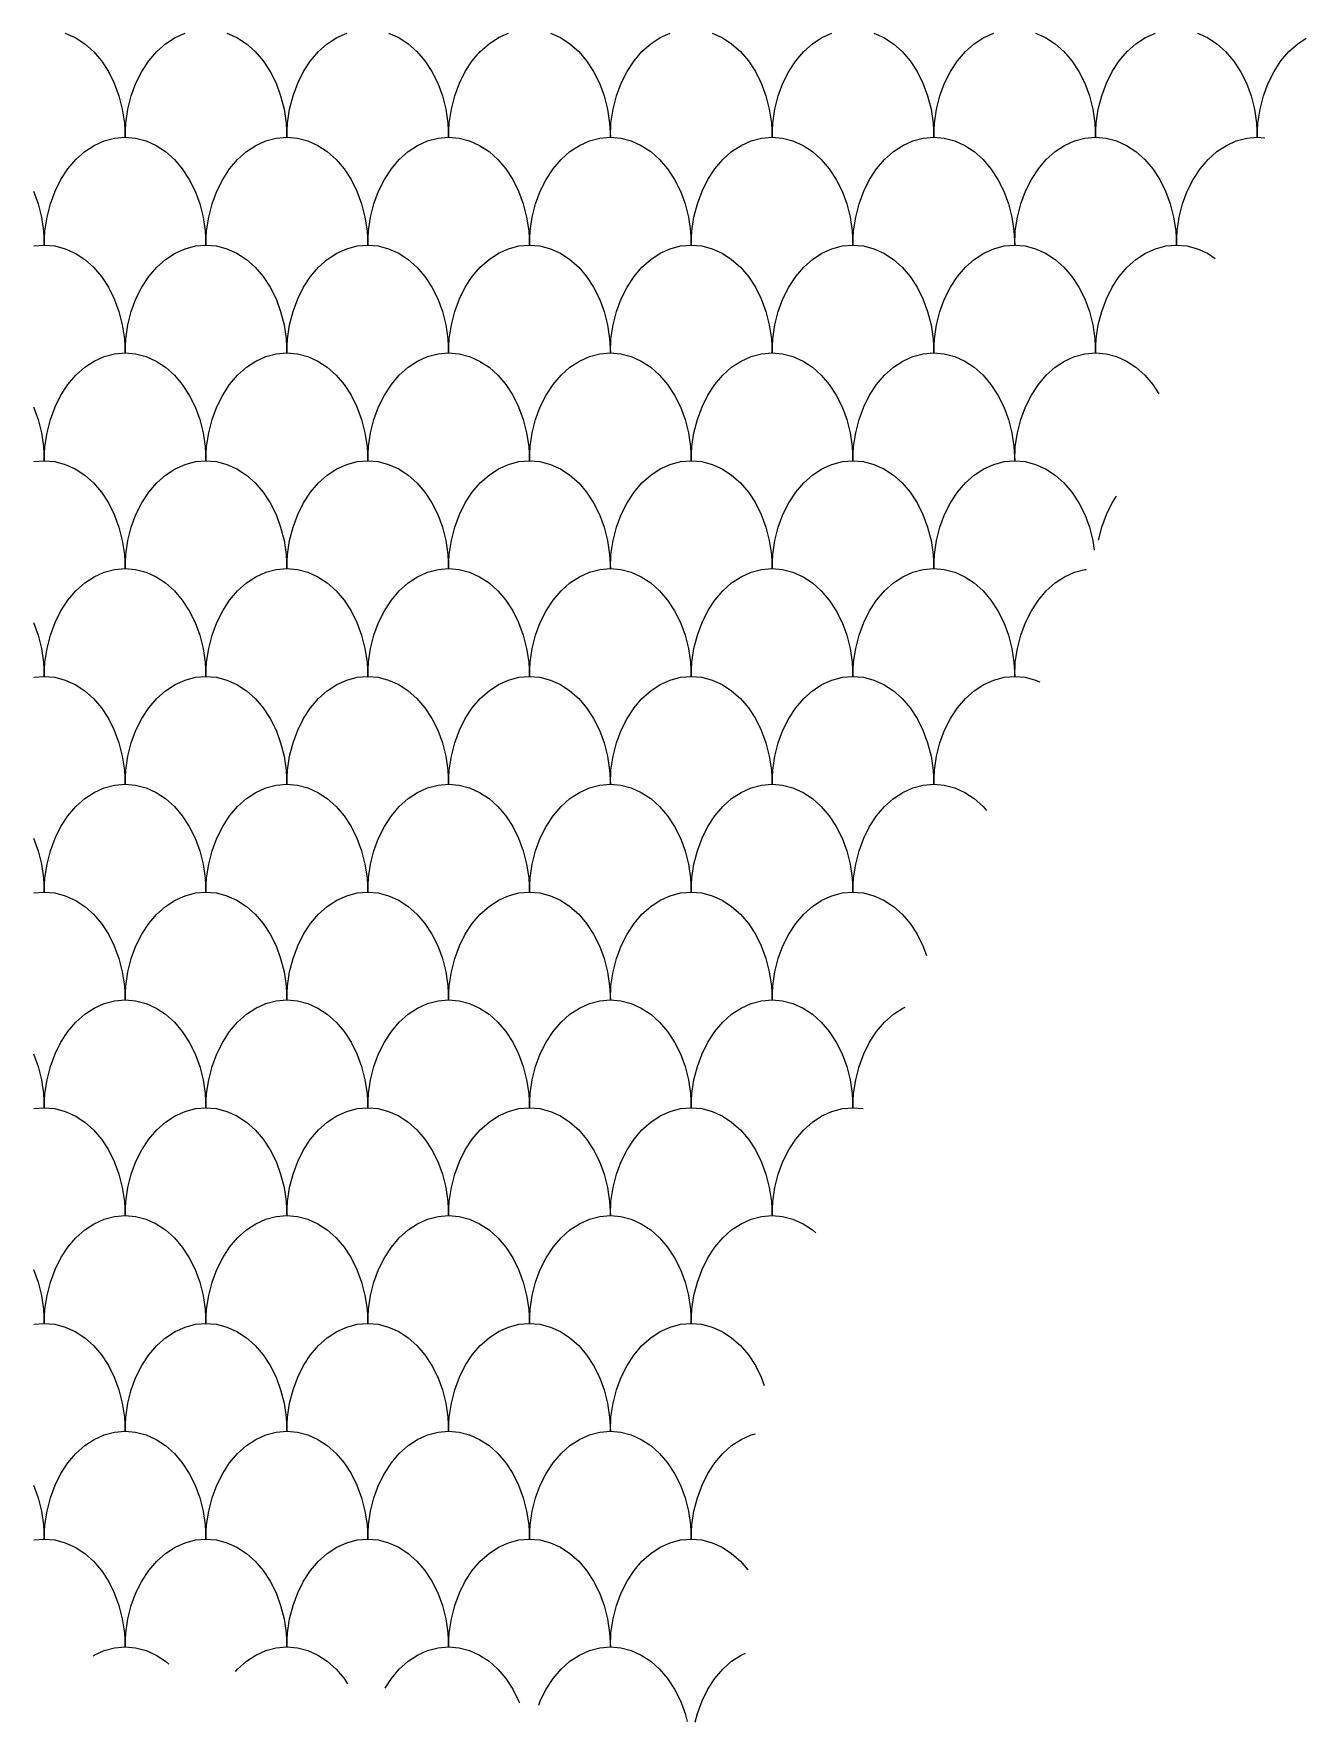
# Model space of a CAD drawing. Header units: millimetres. Extents: x -64 to 65, y -33 to 54.
# Drawn here: x -41 to -17.4, y -33.49 to -2.18 of the extents above; entities that cross this region are included whole.
import ezdxf

# ---------------------------------------------------------------- set-up
doc = ezdxf.new("R2010")
doc.units = ezdxf.units.MM

msp = doc.modelspace()

# ---------------------------------------------------------------- linework, layer by layer
for points in [[(-40.42, -2.164), (-40.234, -2.248), (-40.058, -2.364), (-39.895, -2.509), (-39.748, -2.682), (-39.618, -2.878), (-39.509, -3.096), (-39.423, -3.33), (-39.36, -3.578), (-39.321, -3.835), (-39.308, -4.096)], [(-39.308, -4.096), (-39.296, -3.835), (-39.257, -3.578), (-39.194, -3.33), (-39.107, -3.096), (-38.998, -2.878), (-38.869, -2.682), (-38.722, -2.509), (-38.558, -2.364), (-38.382, -2.248), (-38.197, -2.164)], [(-37.42, -2.164), (-37.234, -2.248), (-37.058, -2.364), (-36.895, -2.509), (-36.748, -2.682), (-36.618, -2.878), (-36.509, -3.096), (-36.423, -3.33), (-36.36, -3.578), (-36.321, -3.835), (-36.308, -4.096)], [(-36.308, -4.096), (-36.296, -3.835), (-36.257, -3.578), (-36.194, -3.33), (-36.107, -3.096), (-35.998, -2.878), (-35.869, -2.682), (-35.722, -2.509), (-35.558, -2.364), (-35.382, -2.248), (-35.197, -2.164)], [(-34.42, -2.164), (-34.234, -2.248), (-34.058, -2.364), (-33.895, -2.509), (-33.748, -2.682), (-33.618, -2.878), (-33.509, -3.096), (-33.423, -3.33), (-33.36, -3.578), (-33.321, -3.835), (-33.308, -4.096)], [(-33.308, -4.096), (-33.296, -3.835), (-33.257, -3.578), (-33.194, -3.33), (-33.107, -3.096), (-32.998, -2.878), (-32.869, -2.682), (-32.722, -2.509), (-32.558, -2.364), (-32.382, -2.248), (-32.197, -2.164)], [(-31.42, -2.164), (-31.234, -2.248), (-31.058, -2.364), (-30.895, -2.509), (-30.748, -2.682), (-30.618, -2.878), (-30.509, -3.096), (-30.423, -3.33), (-30.36, -3.578), (-30.321, -3.835), (-30.308, -4.096)], [(-30.308, -4.096), (-30.296, -3.835), (-30.257, -3.578), (-30.194, -3.33), (-30.107, -3.096), (-29.998, -2.878), (-29.869, -2.682), (-29.722, -2.509), (-29.558, -2.364), (-29.382, -2.248), (-29.197, -2.164)], [(-28.42, -2.164), (-28.234, -2.248), (-28.058, -2.364), (-27.895, -2.509), (-27.748, -2.682), (-27.618, -2.878), (-27.509, -3.096), (-27.423, -3.33), (-27.36, -3.578), (-27.321, -3.835), (-27.308, -4.096)], [(-27.308, -4.096), (-27.296, -3.835), (-27.257, -3.578), (-27.194, -3.33), (-27.107, -3.096), (-26.998, -2.878), (-26.869, -2.682), (-26.722, -2.509), (-26.558, -2.364), (-26.382, -2.248), (-26.197, -2.164)], [(-25.42, -2.164), (-25.234, -2.248), (-25.058, -2.364), (-24.895, -2.509), (-24.748, -2.682), (-24.618, -2.878), (-24.509, -3.096), (-24.423, -3.33), (-24.36, -3.578), (-24.321, -3.835), (-24.308, -4.096)], [(-24.308, -4.096), (-24.296, -3.835), (-24.257, -3.578), (-24.194, -3.33), (-24.107, -3.096), (-23.998, -2.878), (-23.869, -2.682), (-23.722, -2.509), (-23.558, -2.364), (-23.382, -2.248), (-23.197, -2.164)], [(-22.42, -2.164), (-22.234, -2.248), (-22.058, -2.364), (-21.895, -2.509), (-21.748, -2.682), (-21.618, -2.878), (-21.509, -3.096), (-21.423, -3.33), (-21.36, -3.578), (-21.321, -3.835), (-21.308, -4.096)], [(-21.308, -4.096), (-21.296, -3.835), (-21.257, -3.578), (-21.194, -3.33), (-21.107, -3.096), (-20.998, -2.878), (-20.869, -2.682), (-20.722, -2.509), (-20.558, -2.364), (-20.382, -2.248), (-20.197, -2.164)], [(-19.42, -2.164), (-19.234, -2.248), (-19.058, -2.364), (-18.895, -2.509), (-18.748, -2.682), (-18.618, -2.878), (-18.509, -3.096), (-18.423, -3.33), (-18.36, -3.578), (-18.321, -3.835), (-18.308, -4.096)], [(-18.308, -4.096), (-18.296, -3.835), (-18.257, -3.578), (-18.194, -3.33), (-18.107, -3.096), (-17.998, -2.878), (-17.869, -2.682), (-17.722, -2.509), (-17.558, -2.364), (-17.4, -2.26)], [(-40.808, -6.096), (-40.796, -5.835), (-40.757, -5.578), (-40.694, -5.33), (-40.607, -5.096), (-40.498, -4.878), (-40.369, -4.682), (-40.222, -4.509), (-40.058, -4.364), (-39.882, -4.248), (-39.697, -4.164), (-39.504, -4.113), (-39.308, -4.096), (-39.113, -4.113), (-38.92, -4.164), (-38.734, -4.248), (-38.558, -4.364), (-38.395, -4.509), (-38.248, -4.682), (-38.118, -4.878), (-38.009, -5.096), (-37.923, -5.33), (-37.86, -5.578), (-37.821, -5.835), (-37.808, -6.096)], [(-37.808, -6.096), (-37.796, -5.835), (-37.757, -5.578), (-37.694, -5.33), (-37.607, -5.096), (-37.498, -4.878), (-37.369, -4.682), (-37.222, -4.509), (-37.058, -4.364), (-36.882, -4.248), (-36.697, -4.164), (-36.504, -4.113), (-36.308, -4.096), (-36.113, -4.113), (-35.92, -4.164), (-35.734, -4.248), (-35.558, -4.364), (-35.395, -4.509), (-35.248, -4.682), (-35.118, -4.878), (-35.009, -5.096), (-34.923, -5.33), (-34.86, -5.578), (-34.821, -5.835), (-34.808, -6.096)], [(-34.808, -6.096), (-34.796, -5.835), (-34.757, -5.578), (-34.694, -5.33), (-34.607, -5.096), (-34.498, -4.878), (-34.369, -4.682), (-34.222, -4.509), (-34.058, -4.364), (-33.882, -4.248), (-33.697, -4.164), (-33.504, -4.113), (-33.308, -4.096), (-33.113, -4.113), (-32.92, -4.164), (-32.734, -4.248), (-32.558, -4.364), (-32.395, -4.509), (-32.248, -4.682), (-32.118, -4.878), (-32.009, -5.096), (-31.923, -5.33), (-31.86, -5.578), (-31.821, -5.835), (-31.808, -6.096)], [(-31.808, -6.096), (-31.796, -5.835), (-31.757, -5.578), (-31.694, -5.33), (-31.607, -5.096), (-31.498, -4.878), (-31.369, -4.682), (-31.222, -4.509), (-31.058, -4.364), (-30.882, -4.248), (-30.697, -4.164), (-30.504, -4.113), (-30.308, -4.096), (-30.113, -4.113), (-29.92, -4.164), (-29.734, -4.248), (-29.558, -4.364), (-29.395, -4.509), (-29.248, -4.682), (-29.118, -4.878), (-29.009, -5.096), (-28.923, -5.33), (-28.86, -5.578), (-28.821, -5.835), (-28.808, -6.096)], [(-28.808, -6.096), (-28.796, -5.835), (-28.757, -5.578), (-28.694, -5.33), (-28.607, -5.096), (-28.498, -4.878), (-28.369, -4.682), (-28.222, -4.509), (-28.058, -4.364), (-27.882, -4.248), (-27.697, -4.164), (-27.504, -4.113), (-27.308, -4.096), (-27.113, -4.113), (-26.92, -4.164), (-26.734, -4.248), (-26.558, -4.364), (-26.395, -4.509), (-26.248, -4.682), (-26.118, -4.878), (-26.009, -5.096), (-25.923, -5.33), (-25.86, -5.578), (-25.821, -5.835), (-25.808, -6.096)], [(-25.808, -6.096), (-25.796, -5.835), (-25.757, -5.578), (-25.694, -5.33), (-25.607, -5.096), (-25.498, -4.878), (-25.369, -4.682), (-25.222, -4.509), (-25.058, -4.364), (-24.882, -4.248), (-24.697, -4.164), (-24.504, -4.113), (-24.308, -4.096), (-24.113, -4.113), (-23.92, -4.164), (-23.734, -4.248), (-23.558, -4.364), (-23.395, -4.509), (-23.248, -4.682), (-23.118, -4.878), (-23.009, -5.096), (-22.923, -5.33), (-22.86, -5.578), (-22.821, -5.835), (-22.808, -6.096)], [(-22.808, -6.096), (-22.796, -5.835), (-22.757, -5.578), (-22.694, -5.33), (-22.607, -5.096), (-22.498, -4.878), (-22.369, -4.682), (-22.222, -4.509), (-22.058, -4.364), (-21.882, -4.248), (-21.697, -4.164), (-21.504, -4.113), (-21.308, -4.096), (-21.113, -4.113), (-20.92, -4.164), (-20.734, -4.248), (-20.558, -4.364), (-20.395, -4.509), (-20.248, -4.682), (-20.118, -4.878), (-20.009, -5.096), (-19.923, -5.33), (-19.86, -5.578), (-19.821, -5.835), (-19.808, -6.096)], [(-19.808, -6.096), (-19.796, -5.835), (-19.757, -5.578), (-19.694, -5.33), (-19.607, -5.096), (-19.498, -4.878), (-19.369, -4.682), (-19.222, -4.509), (-19.058, -4.364), (-18.882, -4.248), (-18.697, -4.164), (-18.504, -4.113), (-18.308, -4.096), (-18.166, -4.108)], [(-41.009, -5.096), (-40.923, -5.33), (-40.86, -5.578), (-40.821, -5.835), (-40.808, -6.096)], [(-41.004, -6.113), (-40.808, -6.096), (-40.613, -6.113), (-40.42, -6.164), (-40.234, -6.248), (-40.058, -6.364), (-39.895, -6.509), (-39.748, -6.682), (-39.618, -6.878), (-39.509, -7.096), (-39.423, -7.33), (-39.36, -7.578), (-39.321, -7.835), (-39.308, -8.096)], [(-39.308, -8.096), (-39.296, -7.835), (-39.257, -7.578), (-39.194, -7.33), (-39.107, -7.096), (-38.998, -6.878), (-38.869, -6.682), (-38.722, -6.509), (-38.558, -6.364), (-38.382, -6.248), (-38.197, -6.164), (-38.004, -6.113), (-37.808, -6.096), (-37.613, -6.113), (-37.42, -6.164), (-37.234, -6.248), (-37.058, -6.364), (-36.895, -6.509), (-36.748, -6.682), (-36.618, -6.878), (-36.509, -7.096), (-36.423, -7.33), (-36.36, -7.578), (-36.321, -7.835), (-36.308, -8.096)], [(-36.308, -8.096), (-36.296, -7.835), (-36.257, -7.578), (-36.194, -7.33), (-36.107, -7.096), (-35.998, -6.878), (-35.869, -6.682), (-35.722, -6.509), (-35.558, -6.364), (-35.382, -6.248), (-35.197, -6.164), (-35.004, -6.113), (-34.808, -6.096), (-34.613, -6.113), (-34.42, -6.164), (-34.234, -6.248), (-34.058, -6.364), (-33.895, -6.509), (-33.748, -6.682), (-33.618, -6.878), (-33.509, -7.096), (-33.423, -7.33), (-33.36, -7.578), (-33.321, -7.835), (-33.308, -8.096)], [(-33.308, -8.096), (-33.296, -7.835), (-33.257, -7.578), (-33.194, -7.33), (-33.107, -7.096), (-32.998, -6.878), (-32.869, -6.682), (-32.722, -6.509), (-32.558, -6.364), (-32.382, -6.248), (-32.197, -6.164), (-32.004, -6.113), (-31.808, -6.096), (-31.613, -6.113), (-31.42, -6.164), (-31.234, -6.248), (-31.058, -6.364), (-30.895, -6.509), (-30.748, -6.682), (-30.618, -6.878), (-30.509, -7.096), (-30.423, -7.33), (-30.36, -7.578), (-30.321, -7.835), (-30.308, -8.096)], [(-30.308, -8.096), (-30.296, -7.835), (-30.257, -7.578), (-30.194, -7.33), (-30.107, -7.096), (-29.998, -6.878), (-29.869, -6.682), (-29.722, -6.509), (-29.558, -6.364), (-29.382, -6.248), (-29.197, -6.164), (-29.004, -6.113), (-28.808, -6.096), (-28.613, -6.113), (-28.42, -6.164), (-28.234, -6.248), (-28.058, -6.364), (-27.895, -6.509), (-27.748, -6.682), (-27.618, -6.878), (-27.509, -7.096), (-27.423, -7.33), (-27.36, -7.578), (-27.321, -7.835), (-27.308, -8.096)], [(-27.308, -8.096), (-27.296, -7.835), (-27.257, -7.578), (-27.194, -7.33), (-27.107, -7.096), (-26.998, -6.878), (-26.869, -6.682), (-26.722, -6.509), (-26.558, -6.364), (-26.382, -6.248), (-26.197, -6.164), (-26.004, -6.113), (-25.808, -6.096), (-25.613, -6.113), (-25.42, -6.164), (-25.234, -6.248), (-25.058, -6.364), (-24.895, -6.509), (-24.748, -6.682), (-24.618, -6.878), (-24.509, -7.096), (-24.423, -7.33), (-24.36, -7.578), (-24.321, -7.835), (-24.308, -8.096)], [(-24.308, -8.096), (-24.296, -7.835), (-24.257, -7.578), (-24.194, -7.33), (-24.107, -7.096), (-23.998, -6.878), (-23.869, -6.682), (-23.722, -6.509), (-23.558, -6.364), (-23.382, -6.248), (-23.197, -6.164), (-23.004, -6.113), (-22.808, -6.096), (-22.613, -6.113), (-22.42, -6.164), (-22.234, -6.248), (-22.058, -6.364), (-21.895, -6.509), (-21.748, -6.682), (-21.618, -6.878), (-21.509, -7.096), (-21.423, -7.33), (-21.36, -7.578), (-21.321, -7.835), (-21.308, -8.096)], [(-21.308, -8.096), (-21.296, -7.835), (-21.257, -7.578), (-21.194, -7.33), (-21.107, -7.096), (-20.998, -6.878), (-20.869, -6.682), (-20.722, -6.509), (-20.558, -6.364), (-20.382, -6.248), (-20.197, -6.164), (-20.004, -6.113), (-19.808, -6.096), (-19.613, -6.113), (-19.42, -6.164), (-19.234, -6.248), (-19.091, -6.343)], [(-40.808, -10.096), (-40.796, -9.835), (-40.757, -9.578), (-40.694, -9.33), (-40.607, -9.096), (-40.498, -8.878), (-40.369, -8.682), (-40.222, -8.509), (-40.058, -8.364), (-39.882, -8.248), (-39.697, -8.164), (-39.504, -8.113), (-39.308, -8.096), (-39.113, -8.113), (-38.92, -8.164), (-38.734, -8.248), (-38.558, -8.364), (-38.395, -8.509), (-38.248, -8.682), (-38.118, -8.878), (-38.009, -9.096), (-37.923, -9.33), (-37.86, -9.578), (-37.821, -9.835), (-37.808, -10.096)], [(-37.808, -10.096), (-37.796, -9.835), (-37.757, -9.578), (-37.694, -9.33), (-37.607, -9.096), (-37.498, -8.878), (-37.369, -8.682), (-37.222, -8.509), (-37.058, -8.364), (-36.882, -8.248), (-36.697, -8.164), (-36.504, -8.113), (-36.308, -8.096), (-36.113, -8.113), (-35.92, -8.164), (-35.734, -8.248), (-35.558, -8.364), (-35.395, -8.509), (-35.248, -8.682), (-35.118, -8.878), (-35.009, -9.096), (-34.923, -9.33), (-34.86, -9.578), (-34.821, -9.835), (-34.808, -10.096)], [(-34.808, -10.096), (-34.796, -9.835), (-34.757, -9.578), (-34.694, -9.33), (-34.607, -9.096), (-34.498, -8.878), (-34.369, -8.682), (-34.222, -8.509), (-34.058, -8.364), (-33.882, -8.248), (-33.697, -8.164), (-33.504, -8.113), (-33.308, -8.096), (-33.113, -8.113), (-32.92, -8.164), (-32.734, -8.248), (-32.558, -8.364), (-32.395, -8.509), (-32.248, -8.682), (-32.118, -8.878), (-32.009, -9.096), (-31.923, -9.33), (-31.86, -9.578), (-31.821, -9.835), (-31.808, -10.096)], [(-31.808, -10.096), (-31.796, -9.835), (-31.757, -9.578), (-31.694, -9.33), (-31.607, -9.096), (-31.498, -8.878), (-31.369, -8.682), (-31.222, -8.509), (-31.058, -8.364), (-30.882, -8.248), (-30.697, -8.164), (-30.504, -8.113), (-30.308, -8.096), (-30.113, -8.113), (-29.92, -8.164), (-29.734, -8.248), (-29.558, -8.364), (-29.395, -8.509), (-29.248, -8.682), (-29.118, -8.878), (-29.009, -9.096), (-28.923, -9.33), (-28.86, -9.578), (-28.821, -9.835), (-28.808, -10.096)], [(-28.808, -10.096), (-28.796, -9.835), (-28.757, -9.578), (-28.694, -9.33), (-28.607, -9.096), (-28.498, -8.878), (-28.369, -8.682), (-28.222, -8.509), (-28.058, -8.364), (-27.882, -8.248), (-27.697, -8.164), (-27.504, -8.113), (-27.308, -8.096), (-27.113, -8.113), (-26.92, -8.164), (-26.734, -8.248), (-26.558, -8.364), (-26.395, -8.509), (-26.248, -8.682), (-26.118, -8.878), (-26.009, -9.096), (-25.923, -9.33), (-25.86, -9.578), (-25.821, -9.835), (-25.808, -10.096)], [(-25.808, -10.096), (-25.796, -9.835), (-25.757, -9.578), (-25.694, -9.33), (-25.607, -9.096), (-25.498, -8.878), (-25.369, -8.682), (-25.222, -8.509), (-25.058, -8.364), (-24.882, -8.248), (-24.697, -8.164), (-24.504, -8.113), (-24.308, -8.096), (-24.113, -8.113), (-23.92, -8.164), (-23.734, -8.248), (-23.558, -8.364), (-23.395, -8.509), (-23.248, -8.682), (-23.118, -8.878), (-23.009, -9.096), (-22.923, -9.33), (-22.86, -9.578), (-22.821, -9.835), (-22.808, -10.096)], [(-22.808, -10.096), (-22.796, -9.835), (-22.757, -9.578), (-22.694, -9.33), (-22.607, -9.096), (-22.498, -8.878), (-22.369, -8.682), (-22.222, -8.509), (-22.058, -8.364), (-21.882, -8.248), (-21.697, -8.164), (-21.504, -8.113), (-21.308, -8.096), (-21.113, -8.113), (-20.92, -8.164), (-20.734, -8.248), (-20.558, -8.364), (-20.395, -8.509), (-20.248, -8.682), (-20.132, -8.858)], [(-41.009, -9.096), (-40.923, -9.33), (-40.86, -9.578), (-40.821, -9.835), (-40.808, -10.096)], [(-41.004, -10.113), (-40.808, -10.096), (-40.613, -10.113), (-40.42, -10.164), (-40.234, -10.248), (-40.058, -10.364), (-39.895, -10.509), (-39.748, -10.682), (-39.618, -10.878), (-39.509, -11.096), (-39.423, -11.33), (-39.36, -11.578), (-39.321, -11.835), (-39.308, -12.096)], [(-39.308, -12.096), (-39.296, -11.835), (-39.257, -11.578), (-39.194, -11.33), (-39.107, -11.096), (-38.998, -10.878), (-38.869, -10.682), (-38.722, -10.509), (-38.558, -10.364), (-38.382, -10.248), (-38.197, -10.164), (-38.004, -10.113), (-37.808, -10.096), (-37.613, -10.113), (-37.42, -10.164), (-37.234, -10.248), (-37.058, -10.364), (-36.895, -10.509), (-36.748, -10.682), (-36.618, -10.878), (-36.509, -11.096), (-36.423, -11.33), (-36.36, -11.578), (-36.321, -11.835), (-36.308, -12.096)], [(-36.308, -12.096), (-36.296, -11.835), (-36.257, -11.578), (-36.194, -11.33), (-36.107, -11.096), (-35.998, -10.878), (-35.869, -10.682), (-35.722, -10.509), (-35.558, -10.364), (-35.382, -10.248), (-35.197, -10.164), (-35.004, -10.113), (-34.808, -10.096), (-34.613, -10.113), (-34.42, -10.164), (-34.234, -10.248), (-34.058, -10.364), (-33.895, -10.509), (-33.748, -10.682), (-33.618, -10.878), (-33.509, -11.096), (-33.423, -11.33), (-33.36, -11.578), (-33.321, -11.835), (-33.308, -12.096)], [(-33.308, -12.096), (-33.296, -11.835), (-33.257, -11.578), (-33.194, -11.33), (-33.107, -11.096), (-32.998, -10.878), (-32.869, -10.682), (-32.722, -10.509), (-32.558, -10.364), (-32.382, -10.248), (-32.197, -10.164), (-32.004, -10.113), (-31.808, -10.096), (-31.613, -10.113), (-31.42, -10.164), (-31.234, -10.248), (-31.058, -10.364), (-30.895, -10.509), (-30.748, -10.682), (-30.618, -10.878), (-30.509, -11.096), (-30.423, -11.33), (-30.36, -11.578), (-30.321, -11.835), (-30.308, -12.096)], [(-30.308, -12.096), (-30.296, -11.835), (-30.257, -11.578), (-30.194, -11.33), (-30.107, -11.096), (-29.998, -10.878), (-29.869, -10.682), (-29.722, -10.509), (-29.558, -10.364), (-29.382, -10.248), (-29.197, -10.164), (-29.004, -10.113), (-28.808, -10.096), (-28.613, -10.113), (-28.42, -10.164), (-28.234, -10.248), (-28.058, -10.364), (-27.895, -10.509), (-27.748, -10.682), (-27.618, -10.878), (-27.509, -11.096), (-27.423, -11.33), (-27.36, -11.578), (-27.321, -11.835), (-27.308, -12.096)], [(-27.308, -12.096), (-27.296, -11.835), (-27.257, -11.578), (-27.194, -11.33), (-27.107, -11.096), (-26.998, -10.878), (-26.869, -10.682), (-26.722, -10.509), (-26.558, -10.364), (-26.382, -10.248), (-26.197, -10.164), (-26.004, -10.113), (-25.808, -10.096), (-25.613, -10.113), (-25.42, -10.164), (-25.234, -10.248), (-25.058, -10.364), (-24.895, -10.509), (-24.748, -10.682), (-24.618, -10.878), (-24.509, -11.096), (-24.423, -11.33), (-24.36, -11.578), (-24.321, -11.835), (-24.308, -12.096)], [(-24.308, -12.096), (-24.296, -11.835), (-24.257, -11.578), (-24.194, -11.33), (-24.107, -11.096), (-23.998, -10.878), (-23.869, -10.682), (-23.722, -10.509), (-23.558, -10.364), (-23.382, -10.248), (-23.197, -10.164), (-23.004, -10.113), (-22.808, -10.096), (-22.613, -10.113), (-22.42, -10.164), (-22.234, -10.248), (-22.058, -10.364), (-21.895, -10.509), (-21.748, -10.682), (-21.618, -10.878), (-21.509, -11.096), (-21.423, -11.33), (-21.36, -11.578), (-21.333, -11.757)], [(-21.255, -11.571), (-21.194, -11.33), (-21.107, -11.096), (-20.998, -10.878), (-20.918, -10.756)], [(-40.808, -14.096), (-40.796, -13.835), (-40.757, -13.578), (-40.694, -13.33), (-40.607, -13.096), (-40.498, -12.878), (-40.369, -12.682), (-40.222, -12.509), (-40.058, -12.364), (-39.882, -12.248), (-39.697, -12.164), (-39.504, -12.113), (-39.308, -12.096), (-39.113, -12.113), (-38.92, -12.164), (-38.734, -12.248), (-38.558, -12.364), (-38.395, -12.509), (-38.248, -12.682), (-38.118, -12.878), (-38.009, -13.096), (-37.923, -13.33), (-37.86, -13.578), (-37.821, -13.835), (-37.808, -14.096)], [(-37.808, -14.096), (-37.796, -13.835), (-37.757, -13.578), (-37.694, -13.33), (-37.607, -13.096), (-37.498, -12.878), (-37.369, -12.682), (-37.222, -12.509), (-37.058, -12.364), (-36.882, -12.248), (-36.697, -12.164), (-36.504, -12.113), (-36.308, -12.096), (-36.113, -12.113), (-35.92, -12.164), (-35.734, -12.248), (-35.558, -12.364), (-35.395, -12.509), (-35.248, -12.682), (-35.118, -12.878), (-35.009, -13.096), (-34.923, -13.33), (-34.86, -13.578), (-34.821, -13.835), (-34.808, -14.096)], [(-34.808, -14.096), (-34.796, -13.835), (-34.757, -13.578), (-34.694, -13.33), (-34.607, -13.096), (-34.498, -12.878), (-34.369, -12.682), (-34.222, -12.509), (-34.058, -12.364), (-33.882, -12.248), (-33.697, -12.164), (-33.504, -12.113), (-33.308, -12.096), (-33.113, -12.113), (-32.92, -12.164), (-32.734, -12.248), (-32.558, -12.364), (-32.395, -12.509), (-32.248, -12.682), (-32.118, -12.878), (-32.009, -13.096), (-31.923, -13.33), (-31.86, -13.578), (-31.821, -13.835), (-31.808, -14.096)], [(-31.808, -14.096), (-31.796, -13.835), (-31.757, -13.578), (-31.694, -13.33), (-31.607, -13.096), (-31.498, -12.878), (-31.369, -12.682), (-31.222, -12.509), (-31.058, -12.364), (-30.882, -12.248), (-30.697, -12.164), (-30.504, -12.113), (-30.308, -12.096), (-30.113, -12.113), (-29.92, -12.164), (-29.734, -12.248), (-29.558, -12.364), (-29.395, -12.509), (-29.248, -12.682), (-29.118, -12.878), (-29.009, -13.096), (-28.923, -13.33), (-28.86, -13.578), (-28.821, -13.835), (-28.808, -14.096)], [(-28.808, -14.096), (-28.796, -13.835), (-28.757, -13.578), (-28.694, -13.33), (-28.607, -13.096), (-28.498, -12.878), (-28.369, -12.682), (-28.222, -12.509), (-28.058, -12.364), (-27.882, -12.248), (-27.697, -12.164), (-27.504, -12.113), (-27.308, -12.096), (-27.113, -12.113), (-26.92, -12.164), (-26.734, -12.248), (-26.558, -12.364), (-26.395, -12.509), (-26.248, -12.682), (-26.118, -12.878), (-26.009, -13.096), (-25.923, -13.33), (-25.86, -13.578), (-25.821, -13.835), (-25.808, -14.096)], [(-25.808, -14.096), (-25.796, -13.835), (-25.757, -13.578), (-25.694, -13.33), (-25.607, -13.096), (-25.498, -12.878), (-25.369, -12.682), (-25.222, -12.509), (-25.058, -12.364), (-24.882, -12.248), (-24.697, -12.164), (-24.504, -12.113), (-24.308, -12.096), (-24.113, -12.113), (-23.92, -12.164), (-23.734, -12.248), (-23.558, -12.364), (-23.395, -12.509), (-23.248, -12.682), (-23.118, -12.878), (-23.009, -13.096), (-22.923, -13.33), (-22.86, -13.578), (-22.821, -13.835), (-22.808, -14.096)], [(-22.808, -14.096), (-22.796, -13.835), (-22.757, -13.578), (-22.694, -13.33), (-22.607, -13.096), (-22.498, -12.878), (-22.369, -12.682), (-22.222, -12.509), (-22.058, -12.364), (-21.882, -12.248), (-21.697, -12.164), (-21.504, -12.113), (-21.479, -12.111)], [(-41.009, -13.096), (-40.923, -13.33), (-40.86, -13.578), (-40.821, -13.835), (-40.808, -14.096)], [(-41.004, -14.113), (-40.808, -14.096), (-40.613, -14.113), (-40.42, -14.164), (-40.234, -14.248), (-40.058, -14.364), (-39.895, -14.509), (-39.748, -14.682), (-39.618, -14.878), (-39.509, -15.096), (-39.423, -15.33), (-39.36, -15.578), (-39.321, -15.835), (-39.308, -16.096)], [(-39.308, -16.096), (-39.296, -15.835), (-39.257, -15.578), (-39.194, -15.33), (-39.107, -15.096), (-38.998, -14.878), (-38.869, -14.682), (-38.722, -14.509), (-38.558, -14.364), (-38.382, -14.248), (-38.197, -14.164), (-38.004, -14.113), (-37.808, -14.096), (-37.613, -14.113), (-37.42, -14.164), (-37.234, -14.248), (-37.058, -14.364), (-36.895, -14.509), (-36.748, -14.682), (-36.618, -14.878), (-36.509, -15.096), (-36.423, -15.33), (-36.36, -15.578), (-36.321, -15.835), (-36.308, -16.096)], [(-36.308, -16.096), (-36.296, -15.835), (-36.257, -15.578), (-36.194, -15.33), (-36.107, -15.096), (-35.998, -14.878), (-35.869, -14.682), (-35.722, -14.509), (-35.558, -14.364), (-35.382, -14.248), (-35.197, -14.164), (-35.004, -14.113), (-34.808, -14.096), (-34.613, -14.113), (-34.42, -14.164), (-34.234, -14.248), (-34.058, -14.364), (-33.895, -14.509), (-33.748, -14.682), (-33.618, -14.878), (-33.509, -15.096), (-33.423, -15.33), (-33.36, -15.578), (-33.321, -15.835), (-33.308, -16.096)], [(-33.308, -16.096), (-33.296, -15.835), (-33.257, -15.578), (-33.194, -15.33), (-33.107, -15.096), (-32.998, -14.878), (-32.869, -14.682), (-32.722, -14.509), (-32.558, -14.364), (-32.382, -14.248), (-32.197, -14.164), (-32.004, -14.113), (-31.808, -14.096), (-31.613, -14.113), (-31.42, -14.164), (-31.234, -14.248), (-31.058, -14.364), (-30.895, -14.509), (-30.748, -14.682), (-30.618, -14.878), (-30.509, -15.096), (-30.423, -15.33), (-30.36, -15.578), (-30.321, -15.835), (-30.308, -16.096)], [(-30.308, -16.096), (-30.296, -15.835), (-30.257, -15.578), (-30.194, -15.33), (-30.107, -15.096), (-29.998, -14.878), (-29.869, -14.682), (-29.722, -14.509), (-29.558, -14.364), (-29.382, -14.248), (-29.197, -14.164), (-29.004, -14.113), (-28.808, -14.096), (-28.613, -14.113), (-28.42, -14.164), (-28.234, -14.248), (-28.058, -14.364), (-27.895, -14.509), (-27.748, -14.682), (-27.618, -14.878), (-27.509, -15.096), (-27.423, -15.33), (-27.36, -15.578), (-27.321, -15.835), (-27.308, -16.096)], [(-27.308, -16.096), (-27.296, -15.835), (-27.257, -15.578), (-27.194, -15.33), (-27.107, -15.096), (-26.998, -14.878), (-26.869, -14.682), (-26.722, -14.509), (-26.558, -14.364), (-26.382, -14.248), (-26.197, -14.164), (-26.004, -14.113), (-25.808, -14.096), (-25.613, -14.113), (-25.42, -14.164), (-25.234, -14.248), (-25.058, -14.364), (-24.895, -14.509), (-24.748, -14.682), (-24.618, -14.878), (-24.509, -15.096), (-24.423, -15.33), (-24.36, -15.578), (-24.321, -15.835), (-24.308, -16.096)], [(-24.308, -16.096), (-24.296, -15.835), (-24.257, -15.578), (-24.194, -15.33), (-24.107, -15.096), (-23.998, -14.878), (-23.869, -14.682), (-23.722, -14.509), (-23.558, -14.364), (-23.382, -14.248), (-23.197, -14.164), (-23.004, -14.113), (-22.808, -14.096), (-22.613, -14.113), (-22.42, -14.164), (-22.344, -14.199)], [(-40.808, -18.096), (-40.796, -17.835), (-40.757, -17.578), (-40.694, -17.33), (-40.607, -17.096), (-40.498, -16.878), (-40.369, -16.682), (-40.222, -16.509), (-40.058, -16.364), (-39.882, -16.248), (-39.697, -16.164), (-39.504, -16.113), (-39.308, -16.096), (-39.113, -16.113), (-38.92, -16.164), (-38.734, -16.248), (-38.558, -16.364), (-38.395, -16.509), (-38.248, -16.682), (-38.118, -16.878), (-38.009, -17.096), (-37.923, -17.33), (-37.86, -17.578), (-37.821, -17.835), (-37.808, -18.096)], [(-37.808, -18.096), (-37.796, -17.835), (-37.757, -17.578), (-37.694, -17.33), (-37.607, -17.096), (-37.498, -16.878), (-37.369, -16.682), (-37.222, -16.509), (-37.058, -16.364), (-36.882, -16.248), (-36.697, -16.164), (-36.504, -16.113), (-36.308, -16.096), (-36.113, -16.113), (-35.92, -16.164), (-35.734, -16.248), (-35.558, -16.364), (-35.395, -16.509), (-35.248, -16.682), (-35.118, -16.878), (-35.009, -17.096), (-34.923, -17.33), (-34.86, -17.578), (-34.821, -17.835), (-34.808, -18.096)], [(-34.808, -18.096), (-34.796, -17.835), (-34.757, -17.578), (-34.694, -17.33), (-34.607, -17.096), (-34.498, -16.878), (-34.369, -16.682), (-34.222, -16.509), (-34.058, -16.364), (-33.882, -16.248), (-33.697, -16.164), (-33.504, -16.113), (-33.308, -16.096), (-33.113, -16.113), (-32.92, -16.164), (-32.734, -16.248), (-32.558, -16.364), (-32.395, -16.509), (-32.248, -16.682), (-32.118, -16.878), (-32.009, -17.096), (-31.923, -17.33), (-31.86, -17.578), (-31.821, -17.835), (-31.808, -18.096)], [(-31.808, -18.096), (-31.796, -17.835), (-31.757, -17.578), (-31.694, -17.33), (-31.607, -17.096), (-31.498, -16.878), (-31.369, -16.682), (-31.222, -16.509), (-31.058, -16.364), (-30.882, -16.248), (-30.697, -16.164), (-30.504, -16.113), (-30.308, -16.096), (-30.113, -16.113), (-29.92, -16.164), (-29.734, -16.248), (-29.558, -16.364), (-29.395, -16.509), (-29.248, -16.682), (-29.118, -16.878), (-29.009, -17.096), (-28.923, -17.33), (-28.86, -17.578), (-28.821, -17.835), (-28.808, -18.096)], [(-28.808, -18.096), (-28.796, -17.835), (-28.757, -17.578), (-28.694, -17.33), (-28.607, -17.096), (-28.498, -16.878), (-28.369, -16.682), (-28.222, -16.509), (-28.058, -16.364), (-27.882, -16.248), (-27.697, -16.164), (-27.504, -16.113), (-27.308, -16.096), (-27.113, -16.113), (-26.92, -16.164), (-26.734, -16.248), (-26.558, -16.364), (-26.395, -16.509), (-26.248, -16.682), (-26.118, -16.878), (-26.009, -17.096), (-25.923, -17.33), (-25.86, -17.578), (-25.821, -17.835), (-25.808, -18.096)], [(-25.808, -18.096), (-25.796, -17.835), (-25.757, -17.578), (-25.694, -17.33), (-25.607, -17.096), (-25.498, -16.878), (-25.369, -16.682), (-25.222, -16.509), (-25.058, -16.364), (-24.882, -16.248), (-24.697, -16.164), (-24.504, -16.113), (-24.308, -16.096), (-24.113, -16.113), (-23.92, -16.164), (-23.734, -16.248), (-23.558, -16.364), (-23.395, -16.509), (-23.331, -16.584)], [(-41.009, -17.096), (-40.923, -17.33), (-40.86, -17.578), (-40.821, -17.835), (-40.808, -18.096)], [(-41.004, -18.113), (-40.808, -18.096), (-40.613, -18.113), (-40.42, -18.164), (-40.234, -18.248), (-40.058, -18.364), (-39.895, -18.509), (-39.748, -18.682), (-39.618, -18.878), (-39.509, -19.096), (-39.423, -19.33), (-39.36, -19.578), (-39.321, -19.835), (-39.308, -20.096)], [(-39.308, -20.096), (-39.296, -19.835), (-39.257, -19.578), (-39.194, -19.33), (-39.107, -19.096), (-38.998, -18.878), (-38.869, -18.682), (-38.722, -18.509), (-38.558, -18.364), (-38.382, -18.248), (-38.197, -18.164), (-38.004, -18.113), (-37.808, -18.096), (-37.613, -18.113), (-37.42, -18.164), (-37.234, -18.248), (-37.058, -18.364), (-36.895, -18.509), (-36.748, -18.682), (-36.618, -18.878), (-36.509, -19.096), (-36.423, -19.33), (-36.36, -19.578), (-36.321, -19.835), (-36.308, -20.096)], [(-36.308, -20.096), (-36.296, -19.835), (-36.257, -19.578), (-36.194, -19.33), (-36.107, -19.096), (-35.998, -18.878), (-35.869, -18.682), (-35.722, -18.509), (-35.558, -18.364), (-35.382, -18.248), (-35.197, -18.164), (-35.004, -18.113), (-34.808, -18.096), (-34.613, -18.113), (-34.42, -18.164), (-34.234, -18.248), (-34.058, -18.364), (-33.895, -18.509), (-33.748, -18.682), (-33.618, -18.878), (-33.509, -19.096), (-33.423, -19.33), (-33.36, -19.578), (-33.321, -19.835), (-33.308, -20.096)], [(-33.308, -20.096), (-33.296, -19.835), (-33.257, -19.578), (-33.194, -19.33), (-33.107, -19.096), (-32.998, -18.878), (-32.869, -18.682), (-32.722, -18.509), (-32.558, -18.364), (-32.382, -18.248), (-32.197, -18.164), (-32.004, -18.113), (-31.808, -18.096), (-31.613, -18.113), (-31.42, -18.164), (-31.234, -18.248), (-31.058, -18.364), (-30.895, -18.509), (-30.748, -18.682), (-30.618, -18.878), (-30.509, -19.096), (-30.423, -19.33), (-30.36, -19.578), (-30.321, -19.835), (-30.308, -20.096)], [(-30.308, -20.096), (-30.296, -19.835), (-30.257, -19.578), (-30.194, -19.33), (-30.107, -19.096), (-29.998, -18.878), (-29.869, -18.682), (-29.722, -18.509), (-29.558, -18.364), (-29.382, -18.248), (-29.197, -18.164), (-29.004, -18.113), (-28.808, -18.096), (-28.613, -18.113), (-28.42, -18.164), (-28.234, -18.248), (-28.058, -18.364), (-27.895, -18.509), (-27.748, -18.682), (-27.618, -18.878), (-27.509, -19.096), (-27.423, -19.33), (-27.36, -19.578), (-27.321, -19.835), (-27.308, -20.096)], [(-27.308, -20.096), (-27.296, -19.835), (-27.257, -19.578), (-27.194, -19.33), (-27.107, -19.096), (-26.998, -18.878), (-26.869, -18.682), (-26.722, -18.509), (-26.558, -18.364), (-26.382, -18.248), (-26.197, -18.164), (-26.004, -18.113), (-25.808, -18.096), (-25.613, -18.113), (-25.42, -18.164), (-25.234, -18.248), (-25.058, -18.364), (-24.895, -18.509), (-24.748, -18.682), (-24.618, -18.878), (-24.509, -19.096), (-24.444, -19.272)], [(-40.808, -22.096), (-40.796, -21.835), (-40.757, -21.578), (-40.694, -21.33), (-40.607, -21.096), (-40.498, -20.878), (-40.369, -20.682), (-40.222, -20.509), (-40.058, -20.364), (-39.882, -20.248), (-39.697, -20.164), (-39.504, -20.113), (-39.308, -20.096), (-39.113, -20.113), (-38.92, -20.164), (-38.734, -20.248), (-38.558, -20.364), (-38.395, -20.509), (-38.248, -20.682), (-38.118, -20.878), (-38.009, -21.096), (-37.923, -21.33), (-37.86, -21.578), (-37.821, -21.835), (-37.808, -22.096)], [(-37.808, -22.096), (-37.796, -21.835), (-37.757, -21.578), (-37.694, -21.33), (-37.607, -21.096), (-37.498, -20.878), (-37.369, -20.682), (-37.222, -20.509), (-37.058, -20.364), (-36.882, -20.248), (-36.697, -20.164), (-36.504, -20.113), (-36.308, -20.096), (-36.113, -20.113), (-35.92, -20.164), (-35.734, -20.248), (-35.558, -20.364), (-35.395, -20.509), (-35.248, -20.682), (-35.118, -20.878), (-35.009, -21.096), (-34.923, -21.33), (-34.86, -21.578), (-34.821, -21.835), (-34.808, -22.096)], [(-34.808, -22.096), (-34.796, -21.835), (-34.757, -21.578), (-34.694, -21.33), (-34.607, -21.096), (-34.498, -20.878), (-34.369, -20.682), (-34.222, -20.509), (-34.058, -20.364), (-33.882, -20.248), (-33.697, -20.164), (-33.504, -20.113), (-33.308, -20.096), (-33.113, -20.113), (-32.92, -20.164), (-32.734, -20.248), (-32.558, -20.364), (-32.395, -20.509), (-32.248, -20.682), (-32.118, -20.878), (-32.009, -21.096), (-31.923, -21.33), (-31.86, -21.578), (-31.821, -21.835), (-31.808, -22.096)], [(-31.808, -22.096), (-31.796, -21.835), (-31.757, -21.578), (-31.694, -21.33), (-31.607, -21.096), (-31.498, -20.878), (-31.369, -20.682), (-31.222, -20.509), (-31.058, -20.364), (-30.882, -20.248), (-30.697, -20.164), (-30.504, -20.113), (-30.308, -20.096), (-30.113, -20.113), (-29.92, -20.164), (-29.734, -20.248), (-29.558, -20.364), (-29.395, -20.509), (-29.248, -20.682), (-29.118, -20.878), (-29.009, -21.096), (-28.923, -21.33), (-28.86, -21.578), (-28.821, -21.835), (-28.808, -22.096)], [(-28.808, -22.096), (-28.796, -21.835), (-28.757, -21.578), (-28.694, -21.33), (-28.607, -21.096), (-28.498, -20.878), (-28.369, -20.682), (-28.222, -20.509), (-28.058, -20.364), (-27.882, -20.248), (-27.697, -20.164), (-27.504, -20.113), (-27.308, -20.096), (-27.113, -20.113), (-26.92, -20.164), (-26.734, -20.248), (-26.558, -20.364), (-26.395, -20.509), (-26.248, -20.682), (-26.118, -20.878), (-26.009, -21.096), (-25.923, -21.33), (-25.86, -21.578), (-25.821, -21.835), (-25.808, -22.096)], [(-25.808, -22.096), (-25.796, -21.835), (-25.757, -21.578), (-25.694, -21.33), (-25.607, -21.096), (-25.498, -20.878), (-25.369, -20.682), (-25.222, -20.509), (-25.058, -20.364), (-24.882, -20.248), (-24.841, -20.229)], [(-41.009, -21.096), (-40.923, -21.33), (-40.86, -21.578), (-40.821, -21.835), (-40.808, -22.096)], [(-41.004, -22.113), (-40.808, -22.096), (-40.613, -22.113), (-40.42, -22.164), (-40.234, -22.248), (-40.058, -22.364), (-39.895, -22.509), (-39.748, -22.682), (-39.618, -22.878), (-39.509, -23.096), (-39.423, -23.33), (-39.36, -23.578), (-39.321, -23.835), (-39.308, -24.096)], [(-39.308, -24.096), (-39.296, -23.835), (-39.257, -23.578), (-39.194, -23.33), (-39.107, -23.096), (-38.998, -22.878), (-38.869, -22.682), (-38.722, -22.509), (-38.558, -22.364), (-38.382, -22.248), (-38.197, -22.164), (-38.004, -22.113), (-37.808, -22.096), (-37.613, -22.113), (-37.42, -22.164), (-37.234, -22.248), (-37.058, -22.364), (-36.895, -22.509), (-36.748, -22.682), (-36.618, -22.878), (-36.509, -23.096), (-36.423, -23.33), (-36.36, -23.578), (-36.321, -23.835), (-36.308, -24.096)], [(-36.308, -24.096), (-36.296, -23.835), (-36.257, -23.578), (-36.194, -23.33), (-36.107, -23.096), (-35.998, -22.878), (-35.869, -22.682), (-35.722, -22.509), (-35.558, -22.364), (-35.382, -22.248), (-35.197, -22.164), (-35.004, -22.113), (-34.808, -22.096), (-34.613, -22.113), (-34.42, -22.164), (-34.234, -22.248), (-34.058, -22.364), (-33.895, -22.509), (-33.748, -22.682), (-33.618, -22.878), (-33.509, -23.096), (-33.423, -23.33), (-33.36, -23.578), (-33.321, -23.835), (-33.308, -24.096)], [(-33.308, -24.096), (-33.296, -23.835), (-33.257, -23.578), (-33.194, -23.33), (-33.107, -23.096), (-32.998, -22.878), (-32.869, -22.682), (-32.722, -22.509), (-32.558, -22.364), (-32.382, -22.248), (-32.197, -22.164), (-32.004, -22.113), (-31.808, -22.096), (-31.613, -22.113), (-31.42, -22.164), (-31.234, -22.248), (-31.058, -22.364), (-30.895, -22.509), (-30.748, -22.682), (-30.618, -22.878), (-30.509, -23.096), (-30.423, -23.33), (-30.36, -23.578), (-30.321, -23.835), (-30.308, -24.096)], [(-30.308, -24.096), (-30.296, -23.835), (-30.257, -23.578), (-30.194, -23.33), (-30.107, -23.096), (-29.998, -22.878), (-29.869, -22.682), (-29.722, -22.509), (-29.558, -22.364), (-29.382, -22.248), (-29.197, -22.164), (-29.004, -22.113), (-28.808, -22.096), (-28.613, -22.113), (-28.42, -22.164), (-28.234, -22.248), (-28.058, -22.364), (-27.895, -22.509), (-27.748, -22.682), (-27.618, -22.878), (-27.509, -23.096), (-27.423, -23.33), (-27.36, -23.578), (-27.321, -23.835), (-27.308, -24.096)], [(-27.308, -24.096), (-27.296, -23.835), (-27.257, -23.578), (-27.194, -23.33), (-27.107, -23.096), (-26.998, -22.878), (-26.869, -22.682), (-26.722, -22.509), (-26.558, -22.364), (-26.382, -22.248), (-26.197, -22.164), (-26.004, -22.113), (-25.808, -22.096), (-25.62, -22.112)], [(-40.808, -26.096), (-40.796, -25.835), (-40.757, -25.578), (-40.694, -25.33), (-40.607, -25.096), (-40.498, -24.878), (-40.369, -24.682), (-40.222, -24.509), (-40.058, -24.364), (-39.882, -24.248), (-39.697, -24.164), (-39.504, -24.113), (-39.308, -24.096), (-39.113, -24.113), (-38.92, -24.164), (-38.734, -24.248), (-38.558, -24.364), (-38.395, -24.509), (-38.248, -24.682), (-38.118, -24.878), (-38.009, -25.096), (-37.923, -25.33), (-37.86, -25.578), (-37.821, -25.835), (-37.808, -26.096)], [(-37.808, -26.096), (-37.796, -25.835), (-37.757, -25.578), (-37.694, -25.33), (-37.607, -25.096), (-37.498, -24.878), (-37.369, -24.682), (-37.222, -24.509), (-37.058, -24.364), (-36.882, -24.248), (-36.697, -24.164), (-36.504, -24.113), (-36.308, -24.096), (-36.113, -24.113), (-35.92, -24.164), (-35.734, -24.248), (-35.558, -24.364), (-35.395, -24.509), (-35.248, -24.682), (-35.118, -24.878), (-35.009, -25.096), (-34.923, -25.33), (-34.86, -25.578), (-34.821, -25.835), (-34.808, -26.096)], [(-34.808, -26.096), (-34.796, -25.835), (-34.757, -25.578), (-34.694, -25.33), (-34.607, -25.096), (-34.498, -24.878), (-34.369, -24.682), (-34.222, -24.509), (-34.058, -24.364), (-33.882, -24.248), (-33.697, -24.164), (-33.504, -24.113), (-33.308, -24.096), (-33.113, -24.113), (-32.92, -24.164), (-32.734, -24.248), (-32.558, -24.364), (-32.395, -24.509), (-32.248, -24.682), (-32.118, -24.878), (-32.009, -25.096), (-31.923, -25.33), (-31.86, -25.578), (-31.821, -25.835), (-31.808, -26.096)], [(-31.808, -26.096), (-31.796, -25.835), (-31.757, -25.578), (-31.694, -25.33), (-31.607, -25.096), (-31.498, -24.878), (-31.369, -24.682), (-31.222, -24.509), (-31.058, -24.364), (-30.882, -24.248), (-30.697, -24.164), (-30.504, -24.113), (-30.308, -24.096), (-30.113, -24.113), (-29.92, -24.164), (-29.734, -24.248), (-29.558, -24.364), (-29.395, -24.509), (-29.248, -24.682), (-29.118, -24.878), (-29.009, -25.096), (-28.923, -25.33), (-28.86, -25.578), (-28.821, -25.835), (-28.808, -26.096)], [(-28.808, -26.096), (-28.796, -25.835), (-28.757, -25.578), (-28.694, -25.33), (-28.607, -25.096), (-28.498, -24.878), (-28.369, -24.682), (-28.222, -24.509), (-28.058, -24.364), (-27.882, -24.248), (-27.697, -24.164), (-27.504, -24.113), (-27.308, -24.096), (-27.113, -24.113), (-26.92, -24.164), (-26.734, -24.248), (-26.558, -24.364), (-26.499, -24.417)], [(-41.009, -25.096), (-40.923, -25.33), (-40.86, -25.578), (-40.821, -25.835), (-40.808, -26.096)], [(-41.004, -26.113), (-40.808, -26.096), (-40.613, -26.113), (-40.42, -26.164), (-40.234, -26.248), (-40.058, -26.364), (-39.895, -26.509), (-39.748, -26.682), (-39.618, -26.878), (-39.509, -27.096), (-39.423, -27.33), (-39.36, -27.578), (-39.321, -27.835), (-39.308, -28.096)], [(-39.308, -28.096), (-39.296, -27.835), (-39.257, -27.578), (-39.194, -27.33), (-39.107, -27.096), (-38.998, -26.878), (-38.869, -26.682), (-38.722, -26.509), (-38.558, -26.364), (-38.382, -26.248), (-38.197, -26.164), (-38.004, -26.113), (-37.808, -26.096), (-37.613, -26.113), (-37.42, -26.164), (-37.234, -26.248), (-37.058, -26.364), (-36.895, -26.509), (-36.748, -26.682), (-36.618, -26.878), (-36.509, -27.096), (-36.423, -27.33), (-36.36, -27.578), (-36.321, -27.835), (-36.308, -28.096)], [(-36.308, -28.096), (-36.296, -27.835), (-36.257, -27.578), (-36.194, -27.33), (-36.107, -27.096), (-35.998, -26.878), (-35.869, -26.682), (-35.722, -26.509), (-35.558, -26.364), (-35.382, -26.248), (-35.197, -26.164), (-35.004, -26.113), (-34.808, -26.096), (-34.613, -26.113), (-34.42, -26.164), (-34.234, -26.248), (-34.058, -26.364), (-33.895, -26.509), (-33.748, -26.682), (-33.618, -26.878), (-33.509, -27.096), (-33.423, -27.33), (-33.36, -27.578), (-33.321, -27.835), (-33.308, -28.096)], [(-33.308, -28.096), (-33.296, -27.835), (-33.257, -27.578), (-33.194, -27.33), (-33.107, -27.096), (-32.998, -26.878), (-32.869, -26.682), (-32.722, -26.509), (-32.558, -26.364), (-32.382, -26.248), (-32.197, -26.164), (-32.004, -26.113), (-31.808, -26.096), (-31.613, -26.113), (-31.42, -26.164), (-31.234, -26.248), (-31.058, -26.364), (-30.895, -26.509), (-30.748, -26.682), (-30.618, -26.878), (-30.509, -27.096), (-30.423, -27.33), (-30.36, -27.578), (-30.321, -27.835), (-30.308, -28.096)], [(-30.308, -28.096), (-30.296, -27.835), (-30.257, -27.578), (-30.194, -27.33), (-30.107, -27.096), (-29.998, -26.878), (-29.869, -26.682), (-29.722, -26.509), (-29.558, -26.364), (-29.382, -26.248), (-29.197, -26.164), (-29.004, -26.113), (-28.808, -26.096), (-28.613, -26.113), (-28.42, -26.164), (-28.234, -26.248), (-28.058, -26.364), (-27.895, -26.509), (-27.748, -26.682), (-27.618, -26.878), (-27.509, -27.096), (-27.454, -27.246)], [(-40.808, -30.096), (-40.796, -29.835), (-40.757, -29.578), (-40.694, -29.33), (-40.607, -29.096), (-40.498, -28.878), (-40.369, -28.682), (-40.222, -28.509), (-40.058, -28.364), (-39.882, -28.248), (-39.697, -28.164), (-39.504, -28.113), (-39.308, -28.096), (-39.113, -28.113), (-38.92, -28.164), (-38.734, -28.248), (-38.558, -28.364), (-38.395, -28.509), (-38.248, -28.682), (-38.118, -28.878), (-38.009, -29.096), (-37.923, -29.33), (-37.86, -29.578), (-37.821, -29.835), (-37.808, -30.096)], [(-37.808, -30.096), (-37.796, -29.835), (-37.757, -29.578), (-37.694, -29.33), (-37.607, -29.096), (-37.498, -28.878), (-37.369, -28.682), (-37.222, -28.509), (-37.058, -28.364), (-36.882, -28.248), (-36.697, -28.164), (-36.504, -28.113), (-36.308, -28.096), (-36.113, -28.113), (-35.92, -28.164), (-35.734, -28.248), (-35.558, -28.364), (-35.395, -28.509), (-35.248, -28.682), (-35.118, -28.878), (-35.009, -29.096), (-34.923, -29.33), (-34.86, -29.578), (-34.821, -29.835), (-34.808, -30.096)], [(-34.808, -30.096), (-34.796, -29.835), (-34.757, -29.578), (-34.694, -29.33), (-34.607, -29.096), (-34.498, -28.878), (-34.369, -28.682), (-34.222, -28.509), (-34.058, -28.364), (-33.882, -28.248), (-33.697, -28.164), (-33.504, -28.113), (-33.308, -28.096), (-33.113, -28.113), (-32.92, -28.164), (-32.734, -28.248), (-32.558, -28.364), (-32.395, -28.509), (-32.248, -28.682), (-32.118, -28.878), (-32.009, -29.096), (-31.923, -29.33), (-31.86, -29.578), (-31.821, -29.835), (-31.808, -30.096)], [(-31.808, -30.096), (-31.796, -29.835), (-31.757, -29.578), (-31.694, -29.33), (-31.607, -29.096), (-31.498, -28.878), (-31.369, -28.682), (-31.222, -28.509), (-31.058, -28.364), (-30.882, -28.248), (-30.697, -28.164), (-30.504, -28.113), (-30.308, -28.096), (-30.113, -28.113), (-29.92, -28.164), (-29.734, -28.248), (-29.558, -28.364), (-29.395, -28.509), (-29.248, -28.682), (-29.118, -28.878), (-29.009, -29.096), (-28.923, -29.33), (-28.86, -29.578), (-28.821, -29.835), (-28.808, -30.096)], [(-28.808, -30.096), (-28.796, -29.835), (-28.757, -29.578), (-28.694, -29.33), (-28.607, -29.096), (-28.498, -28.878), (-28.369, -28.682), (-28.222, -28.509), (-28.058, -28.364), (-27.882, -28.248), (-27.697, -28.164), (-27.616, -28.142)], [(-41.009, -29.096), (-40.923, -29.33), (-40.86, -29.578), (-40.821, -29.835), (-40.808, -30.096)], [(-41.004, -30.113), (-40.808, -30.096), (-40.613, -30.113), (-40.42, -30.164), (-40.234, -30.248), (-40.058, -30.364), (-39.895, -30.509), (-39.748, -30.682), (-39.618, -30.878), (-39.509, -31.096), (-39.423, -31.33), (-39.36, -31.578), (-39.321, -31.835), (-39.308, -32.096)], [(-39.308, -32.096), (-39.296, -31.835), (-39.257, -31.578), (-39.194, -31.33), (-39.107, -31.096), (-38.998, -30.878), (-38.869, -30.682), (-38.722, -30.509), (-38.558, -30.364), (-38.382, -30.248), (-38.197, -30.164), (-38.004, -30.113), (-37.808, -30.096), (-37.613, -30.113), (-37.42, -30.164), (-37.234, -30.248), (-37.058, -30.364), (-36.895, -30.509), (-36.748, -30.682), (-36.618, -30.878), (-36.509, -31.096), (-36.423, -31.33), (-36.36, -31.578), (-36.321, -31.835), (-36.308, -32.096)], [(-36.308, -32.096), (-36.296, -31.835), (-36.257, -31.578), (-36.194, -31.33), (-36.107, -31.096), (-35.998, -30.878), (-35.869, -30.682), (-35.722, -30.509), (-35.558, -30.364), (-35.382, -30.248), (-35.197, -30.164), (-35.004, -30.113), (-34.808, -30.096), (-34.613, -30.113), (-34.42, -30.164), (-34.234, -30.248), (-34.058, -30.364), (-33.895, -30.509), (-33.748, -30.682), (-33.618, -30.878), (-33.509, -31.096), (-33.423, -31.33), (-33.36, -31.578), (-33.321, -31.835), (-33.308, -32.096)], [(-33.308, -32.096), (-33.296, -31.835), (-33.257, -31.578), (-33.194, -31.33), (-33.107, -31.096), (-32.998, -30.878), (-32.869, -30.682), (-32.722, -30.509), (-32.558, -30.364), (-32.382, -30.248), (-32.197, -30.164), (-32.004, -30.113), (-31.808, -30.096), (-31.613, -30.113), (-31.42, -30.164), (-31.234, -30.248), (-31.058, -30.364), (-30.895, -30.509), (-30.748, -30.682), (-30.618, -30.878), (-30.509, -31.096), (-30.423, -31.33), (-30.36, -31.578), (-30.321, -31.835), (-30.308, -32.096)], [(-30.308, -32.096), (-30.296, -31.835), (-30.257, -31.578), (-30.194, -31.33), (-30.107, -31.096), (-29.998, -30.878), (-29.869, -30.682), (-29.722, -30.509), (-29.558, -30.364), (-29.382, -30.248), (-29.197, -30.164), (-29.004, -30.113), (-28.808, -30.096), (-28.613, -30.113), (-28.42, -30.164), (-28.234, -30.248), (-28.058, -30.364), (-27.895, -30.509), (-27.76, -30.667)], [(-39.903, -32.262), (-39.882, -32.248), (-39.697, -32.164), (-39.504, -32.113), (-39.308, -32.096), (-39.113, -32.113), (-38.92, -32.164), (-38.734, -32.248), (-38.558, -32.364), (-38.499, -32.416)], [(-37.259, -32.553), (-37.222, -32.509), (-37.058, -32.364), (-36.882, -32.248), (-36.697, -32.164), (-36.504, -32.113), (-36.308, -32.096), (-36.113, -32.113), (-35.92, -32.164), (-35.734, -32.248), (-35.558, -32.364), (-35.395, -32.509), (-35.248, -32.682), (-35.181, -32.782)], [(-34.486, -32.859), (-34.369, -32.682), (-34.222, -32.509), (-34.058, -32.364), (-33.882, -32.248), (-33.697, -32.164), (-33.504, -32.113), (-33.308, -32.096), (-33.113, -32.113), (-32.92, -32.164), (-32.734, -32.248), (-32.558, -32.364), (-32.395, -32.509), (-32.248, -32.682), (-32.118, -32.878), (-32.009, -33.096), (-31.995, -33.134)], [(-31.636, -33.174), (-31.607, -33.096), (-31.498, -32.878), (-31.369, -32.682), (-31.222, -32.509), (-31.058, -32.364), (-30.882, -32.248), (-30.697, -32.164), (-30.504, -32.113), (-30.308, -32.096), (-30.113, -32.113), (-29.92, -32.164), (-29.734, -32.248), (-29.558, -32.364), (-29.395, -32.509), (-29.248, -32.682), (-29.118, -32.878), (-29.009, -33.096), (-28.923, -33.33), (-28.885, -33.477)], [(-28.736, -33.493), (-28.694, -33.33), (-28.607, -33.096), (-28.498, -32.878), (-28.369, -32.682), (-28.222, -32.509), (-28.058, -32.364), (-27.882, -32.248), (-27.802, -32.212)]]:
    msp.add_lwpolyline(points)

doc.saveas('drawing.dxf')
